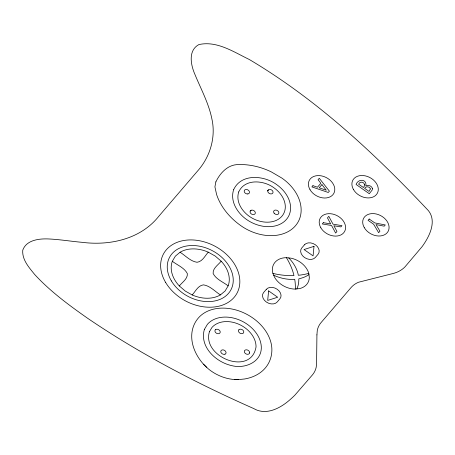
<?xml version="1.0" encoding="UTF-8"?>
<svg xmlns="http://www.w3.org/2000/svg" width="455" height="455" viewBox="0 0 455 455"><rect width="100%" height="100%" fill="white"/><g stroke="black" fill="none" stroke-linecap="round" stroke-linejoin="round"><path stroke-width="0.68" d="M267.807 190.81L268.285 189.957M172.326 261.272L175.357 256.154L180.083 252.218A30.559 22.784 27.8 0 1 208.276 252.161L215.226 256.074L221.153 261.176A30.559 22.784 27.8 0 1 228.154 285.859L225.123 290.978L220.396 294.914A30.559 22.784 27.8 0 1 192.209 294.971L185.253 291.058L179.327 285.956A30.559 22.784 27.8 0 1 172.326 261.272C177.359 265.18 184.298 267.682 187.341 273.591C187.864 278.915 182.193 282.208 179.327 285.956M208.276 252.161C204.983 255.778 202.452 261.636 197.038 262.273C190.366 261.272 185.532 255.721 180.083 252.218M192.209 294.971C195.502 291.354 198.027 285.495 203.442 284.858C210.113 285.859 214.948 291.41 220.396 294.914M250.267 210.978L251.12 210.267A2.775 2.07 27.8 0 1 255.221 212.235A2.775 2.07 27.8 0 1 252.525 214.481A2.775 2.07 27.8 0 1 250.267 210.978L251.12 210.267M221.153 261.176C218.286 264.924 212.616 268.217 213.139 273.54C216.182 279.45 223.126 281.952 228.154 285.859M295.301 289.096L299.794 288.55A19.446 14.497 27.8 0 0 309.326 277.419L308.786 273.353A19.446 14.497 27.8 0 0 291.189 258.207L286.394 257.678A19.446 14.497 27.8 0 0 272.909 273.421L274.672 277.487A19.446 14.497 27.8 0 0 295.301 289.096A69.456 51.779 27.8 0 0 295.016 281.315L294.715 279.296L292.696 279.415A35.945 26.799 27.8 0 1 273.7 275.247M238.511 379.595L244.631 378.975A48.668 36.281 27.8 0 0 271.874 350.407A41.672 31.065 27.8 0 0 243.226 312.579A41.672 31.065 27.8 0 0 198.34 318.022A48.668 36.281 27.8 0 0 203.436 364.148L208.128 368.698A36.002 26.839 27.8 0 0 216.478 374.289L219.515 375.756A36.002 26.839 27.8 0 0 232.221 379.311L238.511 379.595L234.319 379.487M203.436 364.148L206.507 367.236M308.786 273.353A69.456 51.779 27.8 0 1 300.385 275.048L298.326 275.275L297.957 273.5A35.86 26.731 27.8 0 0 288.766 257.939M272.909 273.421A69.456 51.779 27.8 0 0 291.484 275.633L293.976 275.576L293.412 273.381A69.456 51.779 27.8 0 0 286.394 257.678M296.853 288.908A35.86 26.731 27.8 0 0 298.787 278.904L301.523 278.107A35.945 26.799 27.8 0 0 308.956 274.615M316.925 334.88L316.583 363.767L316.214 367.128A30.786 22.955 27.8 0 1 312.392 374.948L294.971 395.048A138.985 103.609 27.8 0 1 290.421 399.331C280.803 407.981 266.38 415.95 253.765 408.579C196.014 383.008 139.696 353.723 87.434 318.142C68.75 305.015 50.192 291.337 34.665 274.479C29.063 267.512 21.954 259.771 22.75 250.176C26.333 240.143 38.624 238.613 47.866 238.926C59.383 239.381 70.77 241.338 82.236 242.333C109.871 245.865 140.532 239.154 158.636 216.466L197.464 171.148C210.079 157.06 216.091 137.279 211.837 118.681C208.674 103.177 201.008 89.197 195.036 74.688C190.827 65.236 187.767 50.585 198.852 44.59C216.796 40.501 233.762 52.006 249.243 59.463C316.822 99.508 374.886 153.733 428.456 210.71C435.964 220.101 430.896 232.943 425.283 241.923A128.139 95.522 27.8 0 1 422.052 246.701L405.024 266.812A35.723 26.629 27.8 0 1 392.858 273.557L358.495 282.254A30.786 22.955 27.8 0 0 351.072 287.554L321.105 322.544A30.786 22.955 27.8 0 0 317.289 330.364L316.925 334.88M268.615 290.893L267.688 300.419L277.664 297.229L268.615 290.893M314.007 246.354L313.08 255.881L304.031 249.545L314.007 246.354M364.54 184.741L364.415 185.987L363.42 187.517L358.591 184.138C359.78 181.158 364.131 181.602 364.54 184.741M372.446 188.643L372.236 189.945L369.301 193.722L356.072 184.463C358.244 178.445 367.105 178.889 365.86 185.896C368.232 184.702 371.894 185.885 372.446 188.643M215.863 181.886L214.919 186.874L216.586 194.45A57.882 43.145 27.8 0 0 241.11 225.856A41.672 31.065 27.8 0 0 295.471 225.748A41.672 31.065 27.8 0 0 281.975 178.15L271.294 171.888A57.882 43.145 27.8 0 0 236.503 164.664C226.92 165.489 219.765 173.679 215.863 181.886M204.358 329.471C199.33 346.829 215.971 362.214 231.737 365.621C244.136 369.005 260.965 362.658 261.312 348.098A30.559 22.784 27.8 0 0 240.308 320.36A30.559 22.784 27.8 0 0 207.389 324.352L204.358 329.471M233.631 189.712C229.849 201.269 237.339 212.968 246.559 219.498A30.559 22.784 27.8 0 0 286.423 219.418A30.559 22.784 27.8 0 0 276.526 184.508C264.019 175.3 241.099 173.275 233.631 189.712M209.436 331.706C201.519 356.993 251.063 376.751 256.034 346.949A25.002 18.638 27.8 0 0 238.847 324.256A25.002 18.638 27.8 0 0 211.916 327.52L209.436 331.706M238.704 191.947C235.61 201.4 241.742 210.978 249.283 216.318A25.002 18.638 27.8 0 0 281.901 216.25A25.002 18.638 27.8 0 0 273.802 187.688C263.57 180.152 244.818 178.502 238.704 191.947M267.858 190.548L267.756 191.089A2.775 2.07 27.8 0 0 269.343 193.449A2.775 2.07 27.8 0 0 272.226 193.608L272.659 193.25A2.775 2.07 27.8 0 0 272.044 190.298A2.775 2.07 27.8 0 0 268.564 189.724L267.858 190.548M370.33 188.984L369.016 191.43L364.609 188.347C365.803 186.357 368.726 186.277 370.063 188.16L370.33 188.984M249.585 352.909L249.397 353.416A2.775 2.07 27.8 0 1 247.27 354.28L246.582 354.132A2.775 2.07 27.8 0 1 244.517 352.352L244.352 351.766A2.775 2.07 27.8 0 1 244.909 350.276L245.41 349.986A2.775 2.07 27.8 0 1 248.339 350.464A2.775 2.07 27.8 0 1 249.585 352.909M238.864 329.847L238.591 330.313A2.775 2.07 27.8 0 0 239.768 333.02A2.775 2.07 27.8 0 0 242.959 333.367L243.391 333.014A2.775 2.07 27.8 0 0 242.492 329.841A2.775 2.07 27.8 0 0 238.864 329.847M312.938 185.674L311.885 186.903L328.271 192.471L329.392 191.163L319.274 178.275L318.056 179.697L320.849 183.274L317.476 187.215L312.938 185.674M321.918 184.633L319.2 187.807L326.263 190.207L321.918 184.633M215.505 329.699L215.147 330.114A2.775 2.07 27.8 0 0 216.205 333.066A2.775 2.07 27.8 0 0 219.634 333.253L219.993 332.838A2.775 2.07 27.8 0 0 218.935 329.886A2.775 2.07 27.8 0 0 215.505 329.699M323.34 222.688L322.265 223.94L331.553 225.504L335.625 233.045L336.962 231.487L333.89 225.76L340.886 226.903L341.955 225.657L333.02 224.156L328.789 216.324L327.458 217.882L330.677 223.917L323.34 222.688M266.351 289.312L263.627 292.491A8.332 6.211 27.8 0 0 266.329 302.012A8.332 6.211 27.8 0 0 277.203 301.989L279.927 298.81A8.332 6.211 27.8 0 0 277.226 289.289A8.332 6.211 27.8 0 0 266.351 289.312M304.497 244.784L301.773 247.964A8.332 6.211 27.8 0 0 304.469 257.485A8.332 6.211 27.8 0 0 315.343 257.462L318.068 254.282A8.332 6.211 27.8 0 0 315.366 244.762A8.332 6.211 27.8 0 0 304.497 244.784M369.204 219.02L368.078 220.339L373.601 224.201L378.645 232.698L379.936 231.191L376.035 224.599L384.23 226.175L385.283 224.952L374.766 222.91L369.204 219.02M224.986 354.172L224.383 354.326A2.775 2.07 27.8 0 1 220.777 351.527A2.775 2.07 27.8 0 1 224.474 350.322L225.543 351.237L226.044 352.392A2.775 2.07 27.8 0 1 224.986 354.172M247.804 193.938L247.133 193.938A2.775 2.07 27.8 0 1 244.716 192.579L244.38 192.01A2.775 2.07 27.8 0 1 246.542 189.485L247.23 189.638A2.775 2.07 27.8 0 1 249.294 191.413L249.459 191.999A2.775 2.07 27.8 0 1 247.804 193.938M353.535 189.644A13.889 10.357 27.8 0 0 376.399 194.632A13.889 10.357 27.8 0 0 365.331 175.869A13.889 10.357 27.8 0 0 353.535 189.644M364.336 227.722A13.889 10.357 27.8 0 0 387.199 232.71A13.889 10.357 27.8 0 0 376.131 213.952A13.889 10.357 27.8 0 0 364.336 227.722M310.043 189.729A13.889 10.357 27.8 0 0 332.906 194.717A13.889 10.357 27.8 0 0 321.844 175.96A13.889 10.357 27.8 0 0 310.043 189.729M320.843 227.813A13.889 10.357 27.8 0 0 343.707 232.795A13.889 10.357 27.8 0 0 332.639 214.038A13.889 10.357 27.8 0 0 320.843 227.813M274.12 213.156A2.775 2.07 27.8 0 0 278.665 213.657A2.775 2.07 27.8 0 0 275.946 210.068A2.775 2.07 27.8 0 0 274.12 213.156M171.359 280.889A34.728 25.89 27.8 0 0 228.518 293.356A34.728 25.89 27.8 0 0 200.848 246.456A34.728 25.89 27.8 0 0 171.359 280.889M165.58 282.35A41.672 31.065 27.8 0 0 234.171 297.314A41.672 31.065 27.8 0 0 200.974 241.036A41.672 31.065 27.8 0 0 165.58 282.35"/></g></svg>
